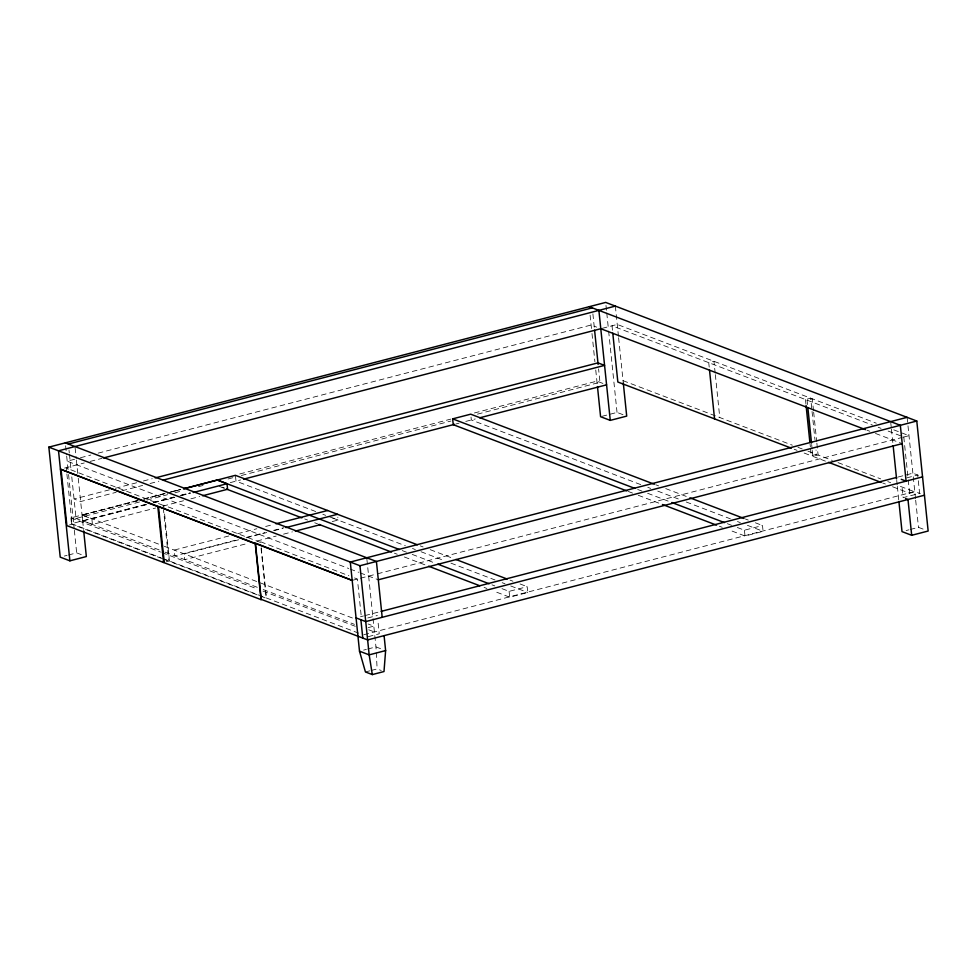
<?xml version="1.0" encoding="UTF-8"?>
<svg xmlns="http://www.w3.org/2000/svg" width="977" height="977" viewBox="0 0 977 977"><rect width="100%" height="100%" fill="white"/><g stroke="black" fill="none" stroke-linecap="round" stroke-linejoin="round"><path stroke-width="0.73" stroke-dasharray="4.88 3.66" d="M138.001 500.688L82.19 515.221L91.875 518.897L147.686 504.364M143.875 499.149L165.907 493.422L143.863 499.015M167.385 493.031L180.598 489.587L167.372 492.945M136.462 500.798L70.918 517.895L71.516 523.696L145.915 504.327M153.267 502.41L173.833 497.061M181.172 495.144L189.99 492.848M153.56 502.837L175.591 497.098M181.466 495.571L190.271 493.275M137.989 500.542L82.153 514.964L82.764 520.778L92.449 524.454L155.612 508.003M162.964 506.098L183.517 500.737M190.869 498.832L199.687 496.536M74.582 459.275L67.205 461.193L348.716 568.504M80.48 457.737L90.812 455.05M98.189 453.133L591.109 325.036L596.642 327.136M64.531 468.081L84.254 462.964M90.153 461.425L101.962 458.36M602.15 328.357L617.244 324.437L876.296 423.2M109.473 489.819L74.057 499.027L80.664 501.543L116.08 492.335M115.371 488.28L137.513 482.528M143.411 481.002L152.265 478.693M121.991 490.808L142.642 485.435M150.031 483.517L158.885 481.209M143.839 498.881L164.502 493.519M170.401 491.981L180.733 489.294M239.768 473.955L450.8 419.109M474.419 412.966L596.91 381.14L605.264 384.315M139.528 501.97L76.059 518.457L71.761 476.776M146.904 500.053L167.568 494.68M174.944 492.762L182.32 490.845M198.551 486.631L202.984 485.484M228.068 478.962L233.979 477.423M241.356 475.506L450.91 421.038M477.484 414.138L599.976 382.3L598.583 368.842M146.135 504.486L82.666 520.985L73.006 517.297M153.511 502.569L174.175 497.208M180.073 495.669L190.405 492.982M230.254 482.626L240.586 479.939M456.027 423.957L458.995 423.175M465.76 421.417L475.237 418.962M69.477 524.942L72.078 524.27L161.694 558.429M64.335 556.06L67.071 555.351M68.451 554.997L76.67 552.86L83.582 555.486M601.954 416.336L617.037 412.416L623.949 415.054M166.2 561.812L168.801 561.14L163.501 509.811M612.481 330.238L612.029 325.793L805.463 399.532L810.678 398.189L811.899 410.022M807.539 404.588L807.075 400.155L812.29 398.799L813.511 410.633M804.156 453.047L811.276 455.758L816.491 454.403L816.027 449.97M812.278 450.458L812.888 456.369L818.103 455.013L832.319 460.436M352.184 580.387L359.035 578.604M360.415 578.237L376.023 574.183M377.501 573.804L902.15 437.452M903.517 437.098L909.001 435.669L893.344 429.697M360.489 616.756L363.444 615.986M364.922 615.595L379.687 611.761M898.107 477.032L912.884 473.186L918.404 475.298M367.755 617.965L377.354 615.473M906.741 477.887L917.721 475.03L919.613 493.373L903.151 497.647L901.844 484.958M368.195 627.613L373.812 626.159L368.109 623.985M501.97 588.655L509.102 591.366L527.177 586.676L527.788 592.477L509.701 597.179L494.044 591.207M737.305 527.495L744.425 530.206L762.5 525.516L763.098 531.317L745.024 536.019L729.367 530.047M363.859 634.696L914.777 491.529L920.31 493.629M892.538 486.741L909.599 493.251L914.814 491.895L897.753 485.386M368.28 636.65L379.247 633.804L377.794 619.699M363.615 650.108L366.351 649.4M367.731 649.033L375.962 646.896L382.862 649.534M906.131 530.548L908.879 529.827M910.246 529.473L918.478 527.336L925.39 529.974M365.447 671.956L369.831 670.82M371.284 670.442L377.134 668.927L381.25 670.491M228.801 535.982L174.236 550.075L174.834 555.876L236.764 539.89M237.643 533.698L256.817 528.752M265.671 526.469L273.035 524.564M247.096 537.228L264.791 532.648M273.633 530.364L283.953 527.702M238.73 539.768L184.165 553.861L184.763 559.662L248.17 543.285M246.094 537.863L266.745 532.538M274.11 530.633L282.964 528.349M257.012 541.002L276.186 536.055M283.562 534.15L292.404 531.867M332.217 521.584L338.115 520.069L337.822 517.187M222.048 487.157L224.82 488.207M807.075 400.155L872.498 425.093M878.189 427.267L881.034 428.353M888.154 431.065L902.369 436.475M866.929 430.185L869.774 431.26M875.465 433.434L900.843 443.106M623.045 380.664L792.31 445.182M798.001 447.356L802.264 448.98M807.955 451.154L816.491 454.403M838.01 462.609L880.68 478.877M887.788 481.588L890.633 482.675M794.203 449.249L797.049 450.336M812.888 456.369L827.104 461.791M882.585 482.943L885.418 484.03M655.75 484.775L658.596 485.862M665.716 488.585L688.492 497.269M745.427 518.995L748.272 520.082M755.38 522.793L762.5 525.516M640.692 484.604L471.329 419.976L471.024 417.069M647.812 487.328L650.658 488.415M657.777 491.126L679.125 499.271M686.245 501.995L730.369 518.824M737.476 521.547L740.334 522.634M747.442 525.345L763.098 531.317M637.676 489.477L641.95 491.101M647.641 493.275L670.417 501.97M727.352 523.696L731.614 525.321M628.309 491.48L632.583 493.104M638.274 495.278L662.479 504.511M719.402 526.237L722.247 527.324M420.232 545.862L423.09 546.949M430.222 549.672L453.035 558.38M510.067 580.143L512.925 581.23M520.057 583.953L527.177 586.676M329.603 516.821L338.115 520.069M315.705 511.545L236.007 481.136L235.408 475.323M322.825 514.268L325.671 515.355M332.791 518.066L405.382 545.764M412.489 548.488L415.335 549.562M421.038 551.736L443.802 560.432M450.922 563.143L495.046 579.984M502.166 582.695L505.011 583.782M510.702 585.956L527.788 592.477M402.243 550.588L406.517 552.225M412.209 554.399L435.009 563.094M492.005 584.844L494.85 585.931M219.336 486.375L225.04 488.549M304.739 518.97L307.584 520.045M314.704 522.768L317.549 523.855M394.415 553.177L397.26 554.264M404.368 556.988L427.144 565.671M484.079 587.397L486.925 588.484M350.132 569.054L358.681 572.302M360.098 572.852L378.307 579.788M82.153 514.964L162.903 545.752M164.319 546.29L353.845 618.539M82.764 520.778L163.501 551.553M164.918 552.103L257.488 587.385M263.192 589.558L354.443 624.352M368.708 629.786L374.411 631.96M70.918 517.895L160.546 552.066M161.962 552.603L257.281 588.948M262.972 591.109L355.457 626.367M71.516 523.696L161.144 557.867M162.561 558.404L360.318 633.792M163.11 558.966L168.801 561.14M260.639 541.795L348.862 575.746M354.553 577.932L357.399 579.031L361.453 618.282M260.456 542.418L163.696 505.182L164.16 509.628M163.025 505.28L66.277 468.044L66.729 472.489M907.108 417.338L915.522 498.71M915.681 500.212L918.478 527.336M903.798 437.024L908.073 478.449M908.231 479.927L909.599 493.251M890.804 423.114L891.28 427.645M891.427 429.147L892.831 442.703M896.727 480.379L897.191 484.897M897.35 486.412L898.755 499.968M813.658 412.111L816.723 441.702M816.87 443.179L818.103 455.013M812.046 411.5L814.952 439.613M811.667 444.535L812.119 448.98M805.463 399.532L805.927 403.977M810.055 443.924L810.36 446.88M810.507 448.358L811.276 455.758M744.425 530.206L745.024 536.019M715.176 373.153L713.955 361.307L708.74 362.662L709.204 367.108M715.335 374.631L719.768 417.533M615.351 306.106L618.465 336.283M618.612 337.749L623.289 382.96M605.984 305.435L606.607 311.468M606.766 312.97L608.476 329.542M608.634 331.056L617.037 412.416M592.892 313.825L594.431 328.712M590.096 315.156L591.83 332.009M591.989 333.499L594.908 361.783M595.75 369.99L597.313 385.048M509.102 591.366L509.701 597.179M366.888 559.186L375.962 646.896L377.134 668.927M261.25 547.706L266.452 598.009M261.079 548.463L266.233 598.278L169.51 561.409L164.307 511.105M91.875 518.897L92.449 524.454M75.131 447.954L76.23 458.604M76.377 460.106L78.099 476.678M78.245 478.193L83.546 529.424M68.988 449.982L69.294 452.962M69.452 454.439L71.138 470.816M65.618 445.83L66.558 454.916M66.692 456.259L68.072 469.656M68.573 474.504L74.179 528.74M74.337 530.255L76.67 552.86M66.888 473.967L72.078 524.27"/><path stroke-width="1.47" d="M384.083 635.648L385.622 650.584L383.998 671.541L372.31 674.582L365.447 671.956L359.499 651.183L350.291 562.044L907.108 417.338M202.618 495.766L227.592 489.269L227.018 483.713L217.321 480.025L183.542 488.83L235.408 475.323L417.387 544.775M193.214 492.518L226.994 483.713M83.704 530.926L86.342 556.548L69.892 560.822L60.22 557.134L48.85 447.136L605.679 302.418L916.78 421.026L928.15 531.024L911.688 535.298L902.015 531.61L898.901 501.47M68.366 444.022L592.282 307.865M615.351 306.106L58.522 450.824L69.892 560.822M103.44 457.969L600.782 328.724L865.5 429.636M155.221 477.924L597.961 362.87L604.568 365.386L163.306 480.061M626.892 490.942L453.243 424.677L452.644 418.864L470.719 414.175L654.334 484.238M243.529 479.182L454.574 424.323M479.658 417.814L606.583 384.828M597.472 386.562L600.586 416.703L610.259 420.379L626.709 416.104L623.289 382.96M48.85 447.136L359.963 565.732L916.78 421.026M378.307 579.788L902.223 443.631M381.164 611.382L896.642 477.411M922.557 476.874L365.728 621.592L356.055 617.904M924.45 495.217L367.621 639.923L261.238 599.365L255.424 543.139L352.184 580.387L60.415 469.155M385.622 650.584L369.172 654.859L359.499 651.183M275.99 523.794L327.6 510.507M285.907 527.58L337.529 514.293M295.359 531.109L320.419 524.637M589.216 306.693L900.33 425.3L906.094 481.16L901.258 479.316M791.358 448.162L617.843 382.019L612.787 333.194M828.533 462.341L881.156 482.406M905.569 498.563L907.987 499.491L911.688 535.298M689.909 497.818L743.998 518.457M452.644 418.864L634.83 488.39M671.834 502.508L724.494 522.61M662.479 504.511L716.556 525.15M455.88 559.467L507.222 579.056M217.321 480.025L399.385 549.501M437.855 564.181L489.147 583.757M226.456 489.086L301.893 517.883M318.978 524.393L391.557 552.09M428.573 566.22L479.805 585.773M65.312 442.862L376.414 561.457L382.19 617.317M372.31 674.582L369.172 654.859L359.963 565.732M893.149 445.72L896.568 478.877M807.845 407.556L811.508 443.057M806.074 405.455L809.896 442.447M709.51 370.063L714.553 418.889M598.889 310.381L610.259 420.379M594.59 330.202L598.119 364.445M360.892 619.748L362.785 638.079M163.586 562.496L66.876 525.626L61.062 469.4L157.822 506.636L163.586 562.496M261.018 599.634L164.295 562.764L158.494 506.538L255.241 543.774L261.018 599.634"/></g></svg>
